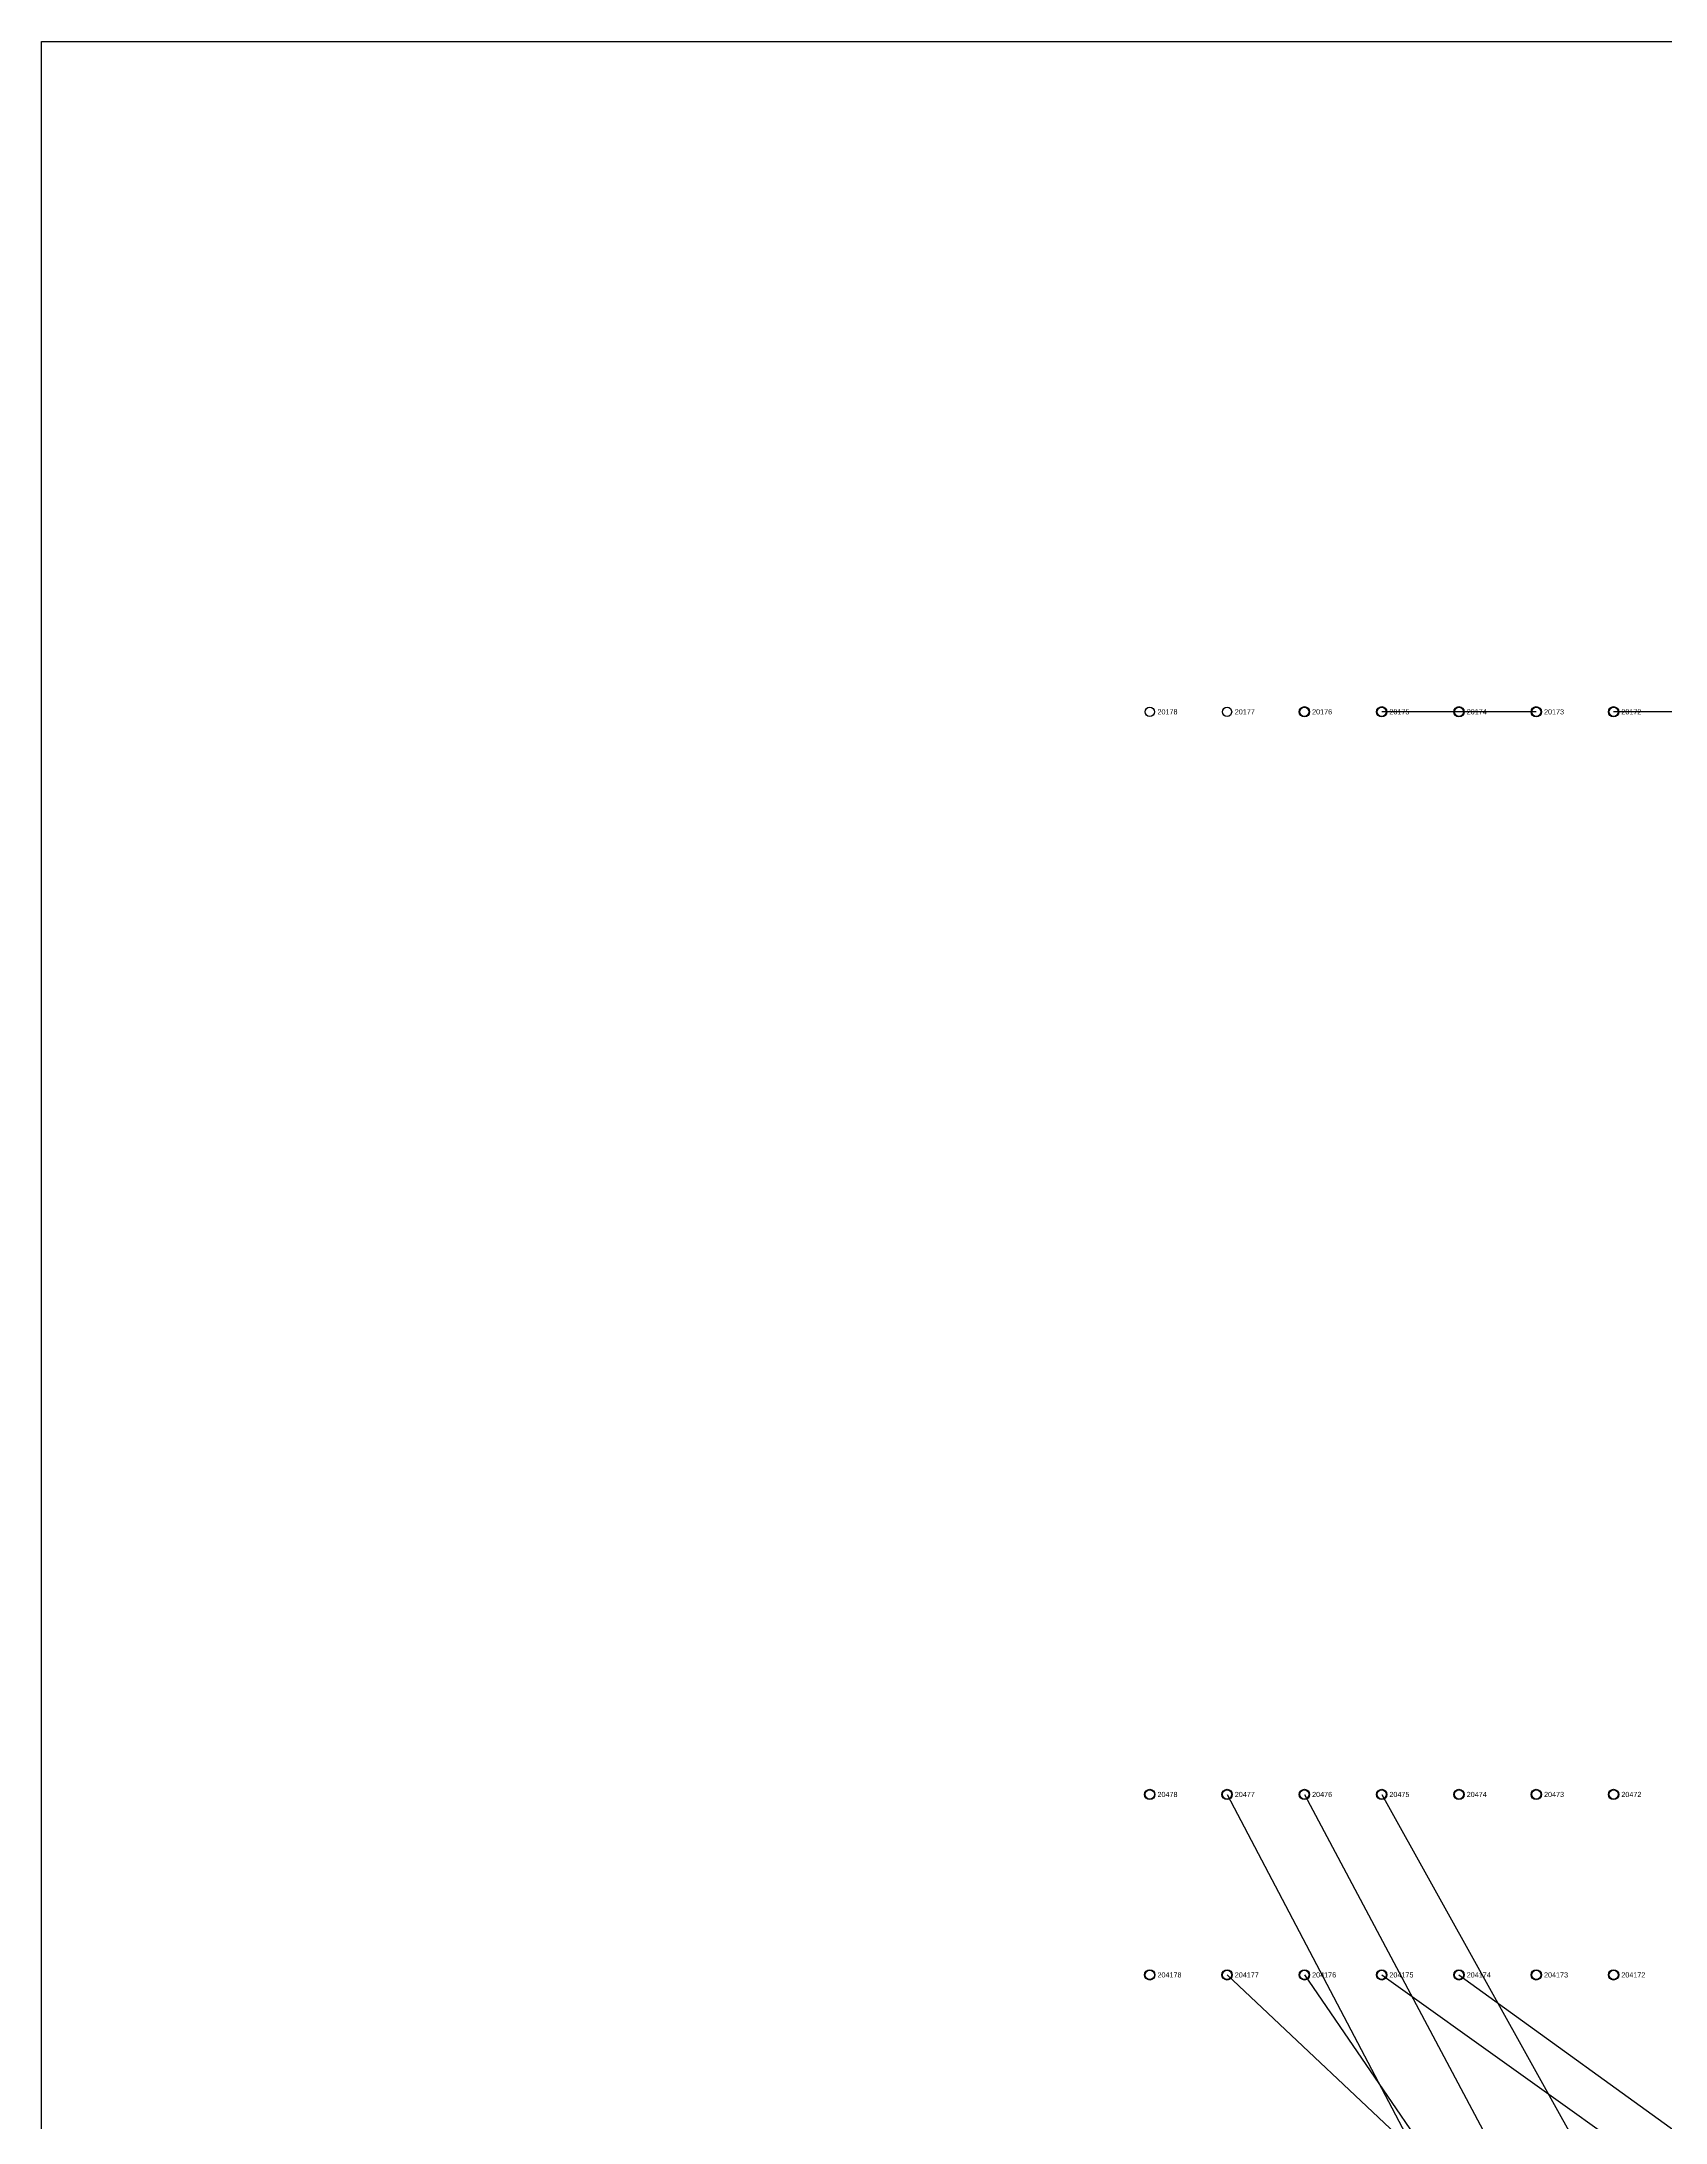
# Model space of a CAD drawing. Extents: x -5 to 376, y -217 to 241.
# Drawn here: x -4.8 to 75.2, y 138.1 to 240.6 of the extents above; entities that cross this region are included whole.
import ezdxf

# ---------------------------------------------------------------- set-up
doc = ezdxf.new("R2010")
doc.units = 0
for name, color, linetype in [('BOTTOM_WIRES_BLUE', 5, 'CONTINUOUS'), ('FIXTURE_INTERFACE_PIN', 4, 'CONTINUOUS'), ('FIXTURE_OUTLINE', 144, 'CONTINUOUS'), ('TESTER_INTERFACE_PIN', 144, 'CONTINUOUS'), ('TESTER_INTERFACE_PIN_LABEL', 144, 'CONTINUOUS')]:
    doc.layers.add(name, color=color, linetype=linetype)
doc.styles.get("Standard").update_dxf_attribs({"font": 'arial.ttf'})

msp = doc.modelspace()

# ---------------------------------------------------------------- linework, layer by layer
at = {"layer": 'BOTTOM_WIRES_BLUE'}
for p, q in [((65.05194, 207.5815), (61.24194, 207.5815)), ((68.86194, 207.5815), (65.05194, 207.5815)), ((76.48194, 207.5815), (72.67194, 207.5815)), ((53.62194, 154.2415), (140.41882, -10.85342)), ((57.43194, 154.2415), (183.2991, -82.12582)), ((61.24194, 154.2415), (198.37908, -92.14358)), ((53.62194, 145.3515), (145.48866, 58.87466)), ((57.43194, 145.3515), (227.75418, -102.92334)), ((61.24194, 145.3515), (224.3709, 28.93568)), ((65.05194, 145.3515), (245.63832, 14.8844))]:
    msp.add_line(p, q, dxfattribs=at)
at = {"layer": 'FIXTURE_INTERFACE_PIN'}
for centre in [(57.43194, 207.5815), (61.24194, 207.5815), (65.05194, 207.5815), (68.86194, 207.5815), (72.67194, 207.5815), (49.81194, 154.2415), (53.62194, 154.2415), (57.43194, 154.2415), (61.24194, 154.2415), (65.05194, 154.2415), (68.86194, 154.2415), (72.67194, 154.2415), (49.81194, 145.3515), (53.62194, 145.3515), (57.43194, 145.3515), (61.24194, 145.3515), (65.05194, 145.3515), (68.86194, 145.3515), (72.67194, 145.3515)]:
    msp.add_circle(centre, 0.254, dxfattribs=at)
at = {"layer": 'FIXTURE_OUTLINE'}
for p, q in [((-4.79806, 240.6015), (376.20194, 240.6015)), ((-4.79806, -216.5985), (-4.79806, 240.6015))]:
    msp.add_line(p, q, dxfattribs=at)
at = {"layer": 'TESTER_INTERFACE_PIN'}
for centre in [(49.81194, 207.5815), (53.62194, 207.5815), (57.43194, 207.5815), (61.24194, 207.5815), (65.05194, 207.5815), (68.86194, 207.5815), (72.67194, 207.5815), (49.81194, 154.2415), (53.62194, 154.2415), (57.43194, 154.2415), (61.24194, 154.2415), (65.05194, 154.2415), (68.86194, 154.2415), (72.67194, 154.2415), (49.81194, 145.3515), (53.62194, 145.3515), (57.43194, 145.3515), (61.24194, 145.3515), (65.05194, 145.3515), (68.86194, 145.3515), (72.67194, 145.3515)]:
    msp.add_circle(centre, 0.2286, dxfattribs=at)

# ---------------------------------------------------------------- texts
at = {"layer": 'TESTER_INTERFACE_PIN_LABEL'}
for s, p in [('20178', (50.19294, 207.4545)), ('20177', (54.00294, 207.4545)), ('20176', (57.81294, 207.4545)), ('20175', (61.62294, 207.4545)), ('20174', (65.43294, 207.4545)), ('20173', (69.24294, 207.4545)), ('20172', (73.05294, 207.4545)), ('20478', (50.19294, 154.1145)), ('20477', (54.00294, 154.1145)), ('20476', (57.81294, 154.1145)), ('20475', (61.62294, 154.1145)), ('20474', (65.43294, 154.1145)), ('20473', (69.24294, 154.1145)), ('20472', (73.05294, 154.1145)), ('204178', (50.19294, 145.2245)), ('204177', (54.00294, 145.2245)), ('204176', (57.81294, 145.2245)), ('204175', (61.62294, 145.2245)), ('204174', (65.43294, 145.2245)), ('204173', (69.24294, 145.2245)), ('204172', (73.05294, 145.2245))]:
    msp.add_text(s, height=0.254, dxfattribs=at).set_placement(p)

doc.saveas('drawing.dxf')
